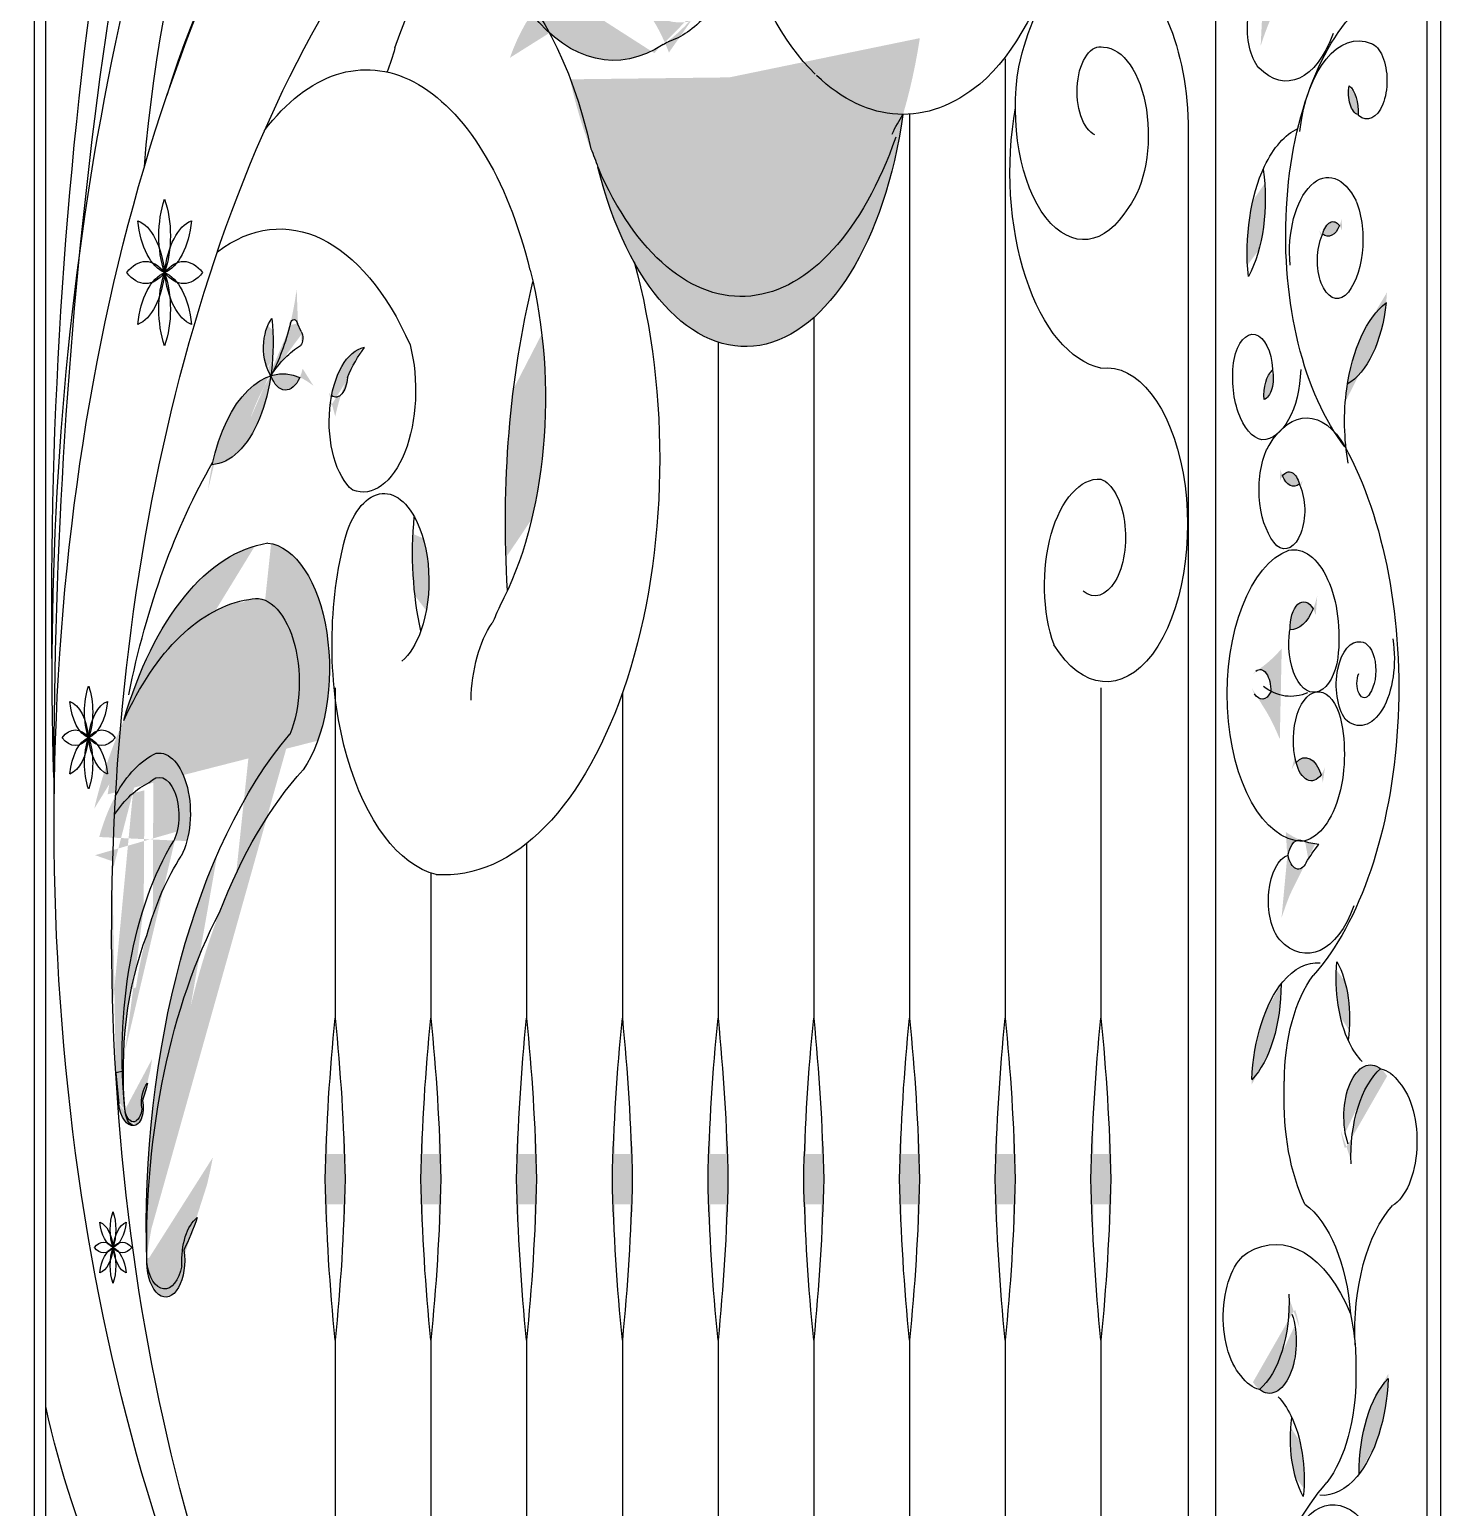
# Model space of a CAD drawing. Header units: millimetres. Extents: x 2621 to 26934, y 11979 to 27988.
# Drawn here: x 25695 to 26738, y 12951 to 14042 of the extents above; entities that cross this region are included whole.
import ezdxf

# ---------------------------------------------------------------- set-up
doc = ezdxf.new("R2010")
doc.units = ezdxf.units.MM

# ---------------------------------------------------------------- blocks, each defined once
blk = doc.blocks.new('A$C0F9C46A4')
h = blk.add_hatch(color=256)
edge = h.paths.add_edge_path()
edge.add_ellipse((1516.6, 2202.5), major_axis=(0, 133.6), ratio=0.517647, start_angle=158.6798, end_angle=195.7333)
edge.add_ellipse((1494.7, 2209.1), major_axis=(0, 156.4), ratio=0.517647, start_angle=189.1558, end_angle=210.161, ccw=False)
edge.add_ellipse((1513.2, 2002.3), major_axis=(0, 53.5), ratio=0.517647, start_angle=11.5925, end_angle=19.7677)
edge.add_ellipse((1467.3, 2257.7), major_axis=(0, 216.8), ratio=0.517647, start_angle=147.3237, end_angle=198.9672, ccw=False)
edge.add_ellipse((1450.1, 1963.6), major_axis=(0, 139.6), ratio=0.517647, start_angle=325.0767, end_angle=396.906, ccw=False)
h = blk.add_hatch(color=256)
edge = h.paths.add_edge_path()
edge.add_ellipse((1975.8, 2260.3), major_axis=(0, 154.4), ratio=0.517647, start_angle=169.3708, end_angle=177.9136, ccw=False)
edge.add_ellipse((1958.5, 2092.2), major_axis=(0, 17.2), ratio=0.517647, start_angle=-16.8101, end_angle=69.0602)
edge.add_ellipse((1957.7, 2103.2), major_axis=(0, 15.4), ratio=0.517647, start_angle=108.4999, end_angle=226.5347)
edge.add_ellipse((2020.4, 1963.3), major_axis=(0, 169.7), ratio=0.517647, start_angle=392.725, end_angle=400.3573, ccw=False)
h = blk.add_hatch(color=256)
edge = h.paths.add_edge_path()
edge.add_ellipse((1561.4, 2132.6), major_axis=(0, 266.1), ratio=0.517647, start_angle=129.8966, end_angle=240.3356, ccw=False)
edge.add_ellipse((1564.6, 2062.9), major_axis=(0, 233.4), ratio=0.517647, start_angle=115.6278, end_angle=254.6044)
h = blk.add_hatch(color=256)
edge = h.paths.add_edge_path()
edge.add_line((1673.1, 1986.5), (1678, 1982.2))
edge.add_ellipse((1564.6, 2062.9), major_axis=(0, 233.4), ratio=0.517647, start_angle=249.7839, end_angle=254.6044)
edge.add_ellipse((1729, 1887.1), major_axis=(0, 146.8), ratio=0.517647, start_angle=39.1249, end_angle=47.3373)
h = blk.add_hatch(color=256)
edge = h.paths.add_edge_path()
edge.add_ellipse((2018.7, 2016.8), major_axis=(0, 16.2), ratio=0.517647, start_angle=70.4989, end_angle=170.5462, ccw=False)
edge.add_ellipse((2006.6, 2002.9), major_axis=(0, 20.9), ratio=0.517647, start_angle=263.9997, end_angle=337.0454, ccw=False)
h = blk.add_hatch(color=256)
edge = h.paths.add_edge_path()
edge.add_ellipse((1984.1, 1899), major_axis=(0, 94.1), ratio=0.517647, start_angle=49.3627, end_angle=100.9099, ccw=False)
edge.add_ellipse((1907.7, 1938.2), major_axis=(0, 79.4), ratio=0.517647, start_angle=224.0885, end_angle=286.1841, ccw=False)
h = blk.add_hatch(color=256)
edge = h.paths.add_edge_path()
edge.add_ellipse((1998.8, 1905.6), major_axis=(0, 16.2), ratio=0.517647, start_angle=324.861, end_angle=424.9083, ccw=False)
edge.add_ellipse((1995.2, 1931.9), major_axis=(0, 20.9), ratio=0.517647, start_angle=158.3618, end_angle=231.4075, ccw=False)
h = blk.add_hatch(color=256)
edge = h.paths.add_edge_path()
edge.add_ellipse((1169, 1832.3), major_axis=(0, 90.1), ratio=0.517647, start_angle=181.902, end_angle=254.3382, ccw=False)
edge.add_ellipse((1223, 1699.6), major_axis=(0, 109.8), ratio=0.517647, start_angle=369.1072, end_angle=427.133, ccw=False)
edge = h.paths.add_edge_path()
edge.add_ellipse((1224.9, 1824), major_axis=(0, 26.6), ratio=0.517647, start_angle=127.2048, end_angle=229.3019, ccw=False)
edge.add_ellipse((1223, 1699.6), major_axis=(0, 109.8), ratio=0.517647, start_angle=347.3996, end_angle=369.1072, ccw=False)
edge = h.paths.add_edge_path()
edge.add_ellipse((1221.8, 1828.6), major_axis=(0, 25.5), ratio=0.517647, start_angle=31.9821, end_angle=143.8148, ccw=False)
edge.add_ellipse((1169, 1832.3), major_axis=(0, 90.1), ratio=0.517647, start_angle=254.3382, end_angle=281.4587, ccw=False)
edge = h.paths.add_edge_path()
edge.add_ellipse((1165.7, 1903.9), major_axis=(0, 133.9), ratio=0.517647, start_angle=224.1993, end_angle=244.7687)
edge.add_ellipse((1231, 1843.3), major_axis=(0, 6.21), ratio=0.517647, start_angle=300.8226, end_angle=414.6338, ccw=False)
edge.add_line((1233.7, 1846.5), (1236.4, 1840.6))
edge.add_ellipse((1234.4, 1835.8), major_axis=(0, 6.21), ratio=0.517647, start_angle=207.6351, end_angle=321.4464, ccw=False)
edge.add_ellipse((1256.7, 1702.6), major_axis=(0, 133.9), ratio=0.517647, start_angle=17.5002, end_angle=38.0697)
h = blk.add_hatch(color=256)
edge = h.paths.add_edge_path()
edge.add_ellipse((2056.1, 1774.4), major_axis=(0, 94.1), ratio=0.517647, start_angle=381.6702, end_angle=433.2173, ccw=False)
edge.add_ellipse((1997.8, 1877.8), major_axis=(0, 79.4), ratio=0.517647, start_angle=196.3959, end_angle=258.4915, ccw=False)
h = blk.add_hatch(color=256)
edge = h.paths.add_edge_path()
edge.add_ellipse((1306.3, 1791.6), major_axis=(0, 213.7), ratio=0.517647, start_angle=228.282, end_angle=293.6309)
edge.add_ellipse((1604.4, 1700), major_axis=(0, 419.4), ratio=0.517647, start_angle=64.9912, end_angle=96.9217)
h = blk.add_hatch(color=256)
edge = h.paths.add_edge_path()
edge.add_ellipse((1285.6, 1774.1), major_axis=(0, 55.1), ratio=0.517647, start_angle=364.9043, end_angle=429.5336, ccw=False)
edge.add_ellipse((1317.6, 1731.8), major_axis=(0, 117.7), ratio=0.517647, start_angle=34.4221, end_angle=50.563)
edge.add_ellipse((1262, 1808.9), major_axis=(0, 16.7), ratio=0.517647, start_angle=159.0084, end_angle=262.0709, ccw=False)
h = blk.add_hatch(color=256)
edge = h.paths.add_edge_path()
edge.add_ellipse((1946.3, 1806.2), major_axis=(0, 16.2), ratio=0.517647, start_angle=191.1573, end_angle=291.2045, ccw=False)
edge.add_ellipse((1958.6, 1793.1), major_axis=(0, 20.9), ratio=0.517647, start_angle=24.658, end_angle=97.7038, ccw=False)
h = blk.add_hatch(color=256)
edge = h.paths.add_edge_path()
edge.add_ellipse((1966.4, 1720.8), major_axis=(0, 16.2), ratio=0.517647, start_angle=295.3388, end_angle=395.386, ccw=False)
edge.add_ellipse((1969.9, 1747.2), major_axis=(0, 20.9), ratio=0.517647, start_angle=128.8395, end_angle=201.8853, ccw=False)
h = blk.add_hatch(color=256)
edge = h.paths.add_edge_path()
edge.add_ellipse((1209.2, 1591.6), major_axis=(0, 92.9), ratio=0.517647, start_angle=216.5381, end_angle=356.922, ccw=False)
edge.add_ellipse((1337.8, 1178.1), major_axis=(0, 390), ratio=0.517647, start_angle=389.6799, end_angle=413.263)
edge.add_ellipse((1302.1, 1163.6), major_axis=(0, 347.5), ratio=0.517647, start_angle=44.517, end_angle=91.7747)
edge.add_ellipse((1343.8, 1177.6), major_axis=(0, 428.6), ratio=0.517647, start_angle=31.4614, end_angle=93.312, ccw=False)
edge.add_ellipse((1202.9, 1581.6), major_axis=(0, 61.9), ratio=0.517647, start_angle=231.5254, end_angle=369.4163)
edge.add_ellipse((1208.5, 1378), major_axis=(0, 265.5), ratio=0.517647, start_angle=364.5355, end_angle=408.6751)
edge.add_ellipse((1222.1, 1426.2), major_axis=(0, 259), ratio=0.517647, start_angle=364.4229, end_angle=420.5893, ccw=False)
h = blk.add_hatch(color=256)
edge = h.paths.add_edge_path()
edge.add_ellipse((1297.4, 1656.3), major_axis=(0, 64.5), ratio=0.517647, start_angle=235.2546, end_angle=317.3566)
edge.add_ellipse((1394.6, 1677.1), major_axis=(0, 146.6), ratio=0.517647, start_angle=79.5081, end_angle=113.1031)
h = blk.add_hatch(color=256)
edge = h.paths.add_edge_path()
edge.add_ellipse((1967.5, 1661.5), major_axis=(0, 41.2), ratio=0.517647, start_angle=178.8435, end_angle=231.3592, ccw=False)
edge.add_ellipse((1977.2, 1621.4), major_axis=(0, 19.6), ratio=0.517647, start_angle=-42.9019, end_angle=93.1046, ccw=False)
h = blk.add_hatch(color=256)
edge = h.paths.add_edge_path()
edge.add_ellipse((1896.5, 1444.5), major_axis=(0, 154.4), ratio=0.517647, start_angle=326.4313, end_angle=334.9741, ccw=False)
edge.add_ellipse((1946.4, 1586.3), major_axis=(0, 17.2), ratio=0.517647, start_angle=140.2504, end_angle=226.1207)
edge.add_ellipse((1944.9, 1575.6), major_axis=(0, 15.4), ratio=0.517647, start_angle=265.5604, end_angle=383.5952)
edge.add_ellipse((1915.4, 1751.6), major_axis=(0, 169.7), ratio=0.517647, start_angle=189.7855, end_angle=197.4178, ccw=False)
h = blk.add_hatch(color=256)
edge = h.paths.add_edge_path()
edge.add_line((1104.3, 1294.2), (1099.4, 1293.1))
edge.add_ellipse((1569.1, 1396.6), major_axis=(0, 913.3), ratio=0.517647, start_angle=84.5205, end_angle=96.5084, ccw=False)
edge.add_ellipse((1139, 1383.3), major_axis=(0, 127.4), ratio=0.517647, start_angle=373.0588, end_angle=397.9053, ccw=False)
edge.add_ellipse((1131.5, 1483.3), major_axis=(0, 28), ratio=0.517647, start_angle=227.4332, end_angle=390.5551, ccw=False)
edge.add_ellipse((1210.6, 1306.7), major_axis=(0, 205.7), ratio=0.517647, start_angle=39.9847, end_angle=93.4892)
edge = h.paths.add_edge_path()
edge.add_ellipse((1131.5, 1483.3), major_axis=(0, 28), ratio=0.517647, start_angle=227.4332, end_angle=390.5551)
edge.add_ellipse((1139, 1383.3), major_axis=(0, 127.4), ratio=0.517647, start_angle=13.0588, end_angle=37.9053)
edge.add_ellipse((1569.1, 1396.6), major_axis=(0, 913.3), ratio=0.517647, start_angle=443.6335, end_angle=444.5205, ccw=False)
edge.add_ellipse((1143.7, 1408), major_axis=(0, 124.3), ratio=0.517647, start_angle=372.9462, end_angle=403.6801, ccw=False)
edge.add_ellipse((1131.4, 1484.7), major_axis=(0, 44.6), ratio=0.517647, start_angle=225.0614, end_angle=365.4453, ccw=False)
edge.add_ellipse((1207.7, 1306.1), major_axis=(0, 187.2), ratio=0.517647, start_angle=38.2033, end_angle=61.7863)
edge.add_ellipse((1191.3, 1294.3), major_axis=(0, 166.8), ratio=0.517647, start_angle=53.0403, end_angle=90)
edge.add_line((1105, 1294.3), (1104.3, 1294.2))
edge.add_ellipse((1210.6, 1306.7), major_axis=(0, 205.7), ratio=0.517647, start_angle=39.9847, end_angle=93.4892, ccw=False)
h = blk.add_hatch(color=256)
edge = h.paths.add_edge_path()
edge.add_ellipse((1982.8, 1533), major_axis=(0, 24.2), ratio=0.517647, start_angle=116.3729, end_angle=214.9626, ccw=False)
edge.add_ellipse((1978.4, 1499.7), major_axis=(0, 26.2), ratio=0.517647, start_angle=301.1867, end_angle=390.1488, ccw=False)
h = blk.add_hatch(color=256)
edge = h.paths.add_edge_path()
edge.add_ellipse((1973.2, 1458.9), major_axis=(0, 15.4), ratio=0.517647, start_angle=108.4999, end_angle=226.5347, ccw=False)
edge.add_ellipse((1973.9, 1447.9), major_axis=(0, 17.2), ratio=0.517647, start_angle=343.1899, end_angle=429.0602, ccw=False)
edge.add_ellipse((1991.2, 1616.1), major_axis=(0, 154.4), ratio=0.517647, start_angle=169.3708, end_angle=177.9136)
edge.add_ellipse((2035.8, 1319), major_axis=(0, 169.7), ratio=0.517647, start_angle=32.725, end_angle=40.3573)
h = blk.add_hatch(color=256)
edge = h.paths.add_edge_path()
edge.add_ellipse((2037, 1362.8), major_axis=(0, 69.3), ratio=0.517647, start_angle=79.7501, end_angle=131.2973, ccw=False)
edge.add_ellipse((1980.9, 1332.8), major_axis=(0, 58.4), ratio=0.517647, start_angle=254.4759, end_angle=316.5715, ccw=False)
h = blk.add_hatch(color=256)
edge = h.paths.add_edge_path()
edge.add_ellipse((1987.4, 1280.3), major_axis=(0, 94.1), ratio=0.517647, start_angle=393.7219, end_angle=445.2691, ccw=False)
edge.add_ellipse((1919.3, 1357.8), major_axis=(0, 79.4), ratio=0.517647, start_angle=208.4477, end_angle=270.5433, ccw=False)
h = blk.add_hatch(color=256)
edge = h.paths.add_edge_path()
edge.add_ellipse((1112.9, 1267.2), major_axis=(0, 13), ratio=0.517647, start_angle=102.2076, end_angle=180)
edge.add_ellipse((1111.9, 1274.4), major_axis=(0, 20.3), ratio=0.517647, start_angle=101.9466, end_angle=185.89, ccw=False)
edge.add_line((1101.6, 1270.2), (1099.4, 1293.1))
edge.add_line((1099.4, 1293.1), (1104.3, 1294.2))
edge.add_ellipse((1210.6, 1306.7), major_axis=(0, 205.7), ratio=0.517647, start_angle=93.4892, end_angle=101.8354)
h = blk.add_hatch(color=256)
edge = h.paths.add_edge_path()
edge.add_ellipse((1112.9, 1267.2), major_axis=(0, 13), ratio=0.517647, start_angle=102.2076, end_angle=294.7704, ccw=False)
edge.add_ellipse((1112.4, 1269.6), major_axis=(0, 12.7), ratio=0.517647, start_angle=113.8067, end_angle=257.67)
edge.add_ellipse((1127, 1271.1), major_axis=(0, 16.5), ratio=0.517647, start_angle=29.2188, end_angle=104.6225, ccw=False)
edge.add_ellipse((1079.4, 1325.4), major_axis=(0, 93), ratio=0.517647, start_angle=235.4871, end_angle=244.5581, ccw=False)
h = blk.add_hatch(color=256)
edge = h.paths.add_edge_path()
edge.add_ellipse((2035.3, 1269.3), major_axis=(0, 62.3), ratio=0.517647, start_angle=120.9201, end_angle=134.3842, ccw=False)
edge.add_line((2007.6, 1237.3), (2012.7, 1243.7))
edge.add_ellipse((2048.7, 1231.3), major_axis=(0, 70.7), ratio=0.517647, start_angle=79.8895, end_angle=94.5107)
edge = h.paths.add_edge_path()
edge.add_line((2012.7, 1243.7), (2010, 1240.3))
edge.add_ellipse((2026.6, 1260.8), major_axis=(0, 38.1), ratio=0.517647, start_angle=-22.2713, end_angle=122.5633, ccw=False)
edge.add_ellipse((2048.7, 1231.3), major_axis=(0, 70.7), ratio=0.517647, start_angle=23.5069, end_angle=79.8895)
h = blk.add_hatch(color=256)
edge = h.paths.add_edge_path()
edge.add_ellipse((841.5, 1253), major_axis=(0, 826.5), ratio=0.517647, start_angle=259.0206, end_angle=267.3324, ccw=False)
edge.add_ellipse((1681.5, 1253), major_axis=(0, 826.5), ratio=0.517647, start_angle=92.6676, end_angle=100.9794, ccw=False)
edge.add_ellipse((1681.5, 1176.1), major_axis=(0, 826.5), ratio=0.517647, start_angle=439.0206, end_angle=447.3324, ccw=False)
edge.add_ellipse((841.5, 1176.1), major_axis=(0, 826.5), ratio=0.517647, start_angle=272.6676, end_angle=280.9794, ccw=False)
h = blk.add_hatch(color=256)
edge = h.paths.add_edge_path()
edge.add_ellipse((912.2, 1253), major_axis=(0, 826.5), ratio=0.517647, start_angle=259.0206, end_angle=267.3324, ccw=False)
edge.add_ellipse((1752.2, 1253), major_axis=(0, 826.5), ratio=0.517647, start_angle=92.6676, end_angle=100.9794, ccw=False)
edge.add_ellipse((1752.2, 1176.1), major_axis=(0, 826.5), ratio=0.517647, start_angle=439.0206, end_angle=447.3324, ccw=False)
edge.add_ellipse((912.2, 1176.1), major_axis=(0, 826.5), ratio=0.517647, start_angle=272.6676, end_angle=280.9794, ccw=False)
h = blk.add_hatch(color=256)
edge = h.paths.add_edge_path()
edge.add_ellipse((982.9, 1253), major_axis=(0, 826.5), ratio=0.517647, start_angle=259.0206, end_angle=267.3324, ccw=False)
edge.add_ellipse((1822.9, 1253), major_axis=(0, 826.5), ratio=0.517647, start_angle=92.6676, end_angle=100.9794, ccw=False)
edge.add_ellipse((1822.9, 1176.1), major_axis=(0, 826.5), ratio=0.517647, start_angle=439.0206, end_angle=447.3324, ccw=False)
edge.add_ellipse((982.9, 1176.1), major_axis=(0, 826.5), ratio=0.517647, start_angle=272.6676, end_angle=280.9794, ccw=False)
h = blk.add_hatch(color=256)
edge = h.paths.add_edge_path()
edge.add_ellipse((1053.7, 1253), major_axis=(0, 826.5), ratio=0.517647, start_angle=259.0206, end_angle=267.3324, ccw=False)
edge.add_ellipse((1893.7, 1253), major_axis=(0, 826.5), ratio=0.517647, start_angle=92.6676, end_angle=100.9794, ccw=False)
edge.add_ellipse((1893.7, 1176.1), major_axis=(0, 826.5), ratio=0.517647, start_angle=439.0206, end_angle=447.3324, ccw=False)
edge.add_ellipse((1053.7, 1176.1), major_axis=(0, 826.5), ratio=0.517647, start_angle=272.6676, end_angle=280.9794, ccw=False)
h = blk.add_hatch(color=256)
edge = h.paths.add_edge_path()
edge.add_ellipse((1124.4, 1253), major_axis=(0, 826.5), ratio=0.517647, start_angle=259.0206, end_angle=267.3324, ccw=False)
edge.add_ellipse((1964.4, 1253), major_axis=(0, 826.5), ratio=0.517647, start_angle=92.6676, end_angle=100.9794, ccw=False)
edge.add_ellipse((1964.4, 1176.1), major_axis=(0, 826.5), ratio=0.517647, start_angle=439.0206, end_angle=447.3324, ccw=False)
edge.add_ellipse((1124.4, 1176.1), major_axis=(0, 826.5), ratio=0.517647, start_angle=272.6676, end_angle=280.9794, ccw=False)
h = blk.add_hatch(color=256)
edge = h.paths.add_edge_path()
edge.add_ellipse((1195.1, 1253), major_axis=(0, 826.5), ratio=0.517647, start_angle=259.0206, end_angle=267.3324, ccw=False)
edge.add_ellipse((2035.1, 1253), major_axis=(0, 826.5), ratio=0.517647, start_angle=92.6676, end_angle=100.9794, ccw=False)
edge.add_ellipse((2035.1, 1176.1), major_axis=(0, 826.5), ratio=0.517647, start_angle=439.0206, end_angle=447.3324, ccw=False)
edge.add_ellipse((1195.1, 1176.1), major_axis=(0, 826.5), ratio=0.517647, start_angle=272.6676, end_angle=280.9794, ccw=False)
h = blk.add_hatch(color=256)
edge = h.paths.add_edge_path()
edge.add_ellipse((1265.9, 1253), major_axis=(0, 826.5), ratio=0.517647, start_angle=259.0206, end_angle=267.3324, ccw=False)
edge.add_ellipse((2105.9, 1253), major_axis=(0, 826.5), ratio=0.517647, start_angle=92.6676, end_angle=100.9794, ccw=False)
edge.add_ellipse((2105.9, 1176.1), major_axis=(0, 826.5), ratio=0.517647, start_angle=439.0206, end_angle=447.3324, ccw=False)
edge.add_ellipse((1265.9, 1176.1), major_axis=(0, 826.5), ratio=0.517647, start_angle=272.6676, end_angle=280.9794, ccw=False)
h = blk.add_hatch(color=256)
edge = h.paths.add_edge_path()
edge.add_ellipse((1336.6, 1253), major_axis=(0, 826.5), ratio=0.517647, start_angle=259.0206, end_angle=267.3324, ccw=False)
edge.add_ellipse((2176.6, 1253), major_axis=(0, 826.5), ratio=0.517647, start_angle=92.6676, end_angle=100.9794, ccw=False)
edge.add_ellipse((2176.6, 1176.1), major_axis=(0, 826.5), ratio=0.517647, start_angle=439.0206, end_angle=447.3324, ccw=False)
edge.add_ellipse((1336.6, 1176.1), major_axis=(0, 826.5), ratio=0.517647, start_angle=272.6676, end_angle=280.9794, ccw=False)
h = blk.add_hatch(color=256)
edge = h.paths.add_edge_path()
edge.add_ellipse((1407.3, 1253), major_axis=(0, 826.5), ratio=0.517647, start_angle=259.0206, end_angle=267.3324, ccw=False)
edge.add_ellipse((2247.3, 1253), major_axis=(0, 826.5), ratio=0.517647, start_angle=92.6676, end_angle=100.9794, ccw=False)
edge.add_ellipse((2247.3, 1176.1), major_axis=(0, 826.5), ratio=0.517647, start_angle=439.0206, end_angle=447.3324, ccw=False)
edge.add_ellipse((1407.3, 1176.1), major_axis=(0, 826.5), ratio=0.517647, start_angle=272.6676, end_angle=280.9794, ccw=False)
h = blk.add_hatch(color=256)
edge = h.paths.add_edge_path()
edge.add_ellipse((1136.3, 1154.5), major_axis=(0, 27.1), ratio=0.517647, start_angle=93.6842, end_angle=286.2471, ccw=False)
edge.add_ellipse((1135.4, 1159.8), major_axis=(0, 26.4), ratio=0.517647, start_angle=105.2834, end_angle=249.1467)
edge.add_ellipse((1165.9, 1154), major_axis=(0, 34.3), ratio=0.517647, start_angle=20.6955, end_angle=96.0992, ccw=False)
edge.add_ellipse((1076.4, 1294.3), major_axis=(0, 193.7), ratio=0.517647, start_angle=226.9638, end_angle=236.0348, ccw=False)
h = blk.add_hatch(color=256)
edge = h.paths.add_edge_path()
edge.add_ellipse((1943.3, 1086), major_axis=(0, 62.3), ratio=0.517647, start_angle=300.9201, end_angle=314.3842, ccw=False)
edge.add_line((1970.9, 1118), (1965.8, 1111.6))
edge.add_ellipse((1929.8, 1124), major_axis=(0, 70.7), ratio=0.517647, start_angle=259.8895, end_angle=274.5107)
edge = h.paths.add_edge_path()
edge.add_line((1965.8, 1111.6), (1968.5, 1115))
edge.add_ellipse((1951.9, 1094.4), major_axis=(0, 38.1), ratio=0.517647, start_angle=157.7287, end_angle=302.5633, ccw=False)
edge.add_ellipse((1929.8, 1124), major_axis=(0, 70.7), ratio=0.517647, start_angle=203.5069, end_angle=259.8895)
h = blk.add_hatch(color=256)
edge = h.paths.add_edge_path()
edge.add_ellipse((1991.1, 1075), major_axis=(0, 94.1), ratio=0.517647, start_angle=213.7219, end_angle=265.2691, ccw=False)
edge.add_ellipse((2059.2, 997.5), major_axis=(0, 79.4), ratio=0.517647, start_angle=28.4477, end_angle=90.5433, ccw=False)
h = blk.add_hatch(color=256)
edge = h.paths.add_edge_path()
edge.add_ellipse((1941.6, 992.4), major_axis=(0, 69.3), ratio=0.517647, start_angle=259.7501, end_angle=311.2973, ccw=False)
edge.add_ellipse((1997.6, 1022.5), major_axis=(0, 58.4), ratio=0.517647, start_angle=74.4759, end_angle=136.5715, ccw=False)
at = {"linetype": 'Continuous', "ltscale": 1.5}
for p, q in [((1039.1, 2743.1), (1039.1, 0)), ((1911.9, 2355.3), (1911.9, 0)), ((2078.2, 2355.3), (2078.2, 0))]:
    blk.add_line(p, q, dxfattribs=at)
for p, q in [((1047.5, 2743.1), (1047.5, 0)), ((2068.3, 19.1), (2068.3, 2336.1)), ((2068.3, 19.1), (2068.3, 2336.1)), ((1756.6, 2042.1), (1756.6, 1333.5)), ((1685.9, 2001.1), (1685.9, 1333.5)), ((1891.8, 1983.1), (1891.8, 0)), ((1236.4, 1840.6), (1233.7, 1846.5)), ((1615.1, 1850.9), (1615.1, 1333.5)), ((1544.4, 1832.8), (1544.4, 1333.5)), ((1261.5, 1577.5), (1261.5, 1333.5)), ((1473.7, 1573.5), (1473.7, 1333.5)), ((1827.3, 1577.5), (1827.3, 1333.5)), ((1402.9, 1462.5), (1402.9, 1333.5)), ((1332.2, 1440.6), (1332.2, 1333.5)), ((1105, 1294.3), (1099.4, 1293.1)), ((1099.4, 1293.1), (1101.6, 1270.2)), ((1261.5, 1095.6), (1261.5, 860.6)), ((1332.2, 1095.6), (1332.2, 920.7)), ((1402.9, 1095.6), (1402.9, 878.9)), ((1473.7, 1095.6), (1473.7, 849.8)), ((1544.4, 1095.6), (1544.4, 535.3)), ((1615.1, 1095.6), (1615.1, 534.8)), ((1685.9, 1095.6), (1685.9, 535.3)), ((1756.6, 1095.6), (1756.6, 535.3)), ((1827.3, 1095.6), (1827.3, 860.6))]:
    blk.add_line(p, q)
at = {"extrusion": (0, 0, -1)}
for centre, major_axis, start_param, end_param in [((1427.1, 1870), (0, 599.4), -1.416112, 0.30036), ((1688.9, 2237.1), (0, 233.7), -0.036236, 2.725103), ((2120.4, 1511.2), (0, 2060.5), 4.695745, 5.19047), ((1690.5, 1589.9), (0, 1232.7), 4.648528, 5.427782), ((1374.2, 1743.5), (0, 532.2), -1.035172, 0.738696), ((517.2, 1476.9), (0, 979.7), 0.643948, 2.734002), ((1561, 1476.9), (0, 979.7), 3.549183, 5.639238), ((1326.3, 1873), (0, 260.9), -0.361305, 1.166332), ((1994.4, 1637.6), (0, 1820.4), 4.686178, 4.998236), ((1387.2, 1949.8), (0, 186.9), -1.003931, 0.029744), ((1676.4, 2259.3), (0, 256.5), 3.612719, 4.215477), ((1826.9, 1989.1), (0, 125.4), -1.186113, 1.619147), ((1569.1, 1396.6), (0, 913.3), 3.599753, 5.621411), ((1953.3, 2064.6), (0, 34.2), 3.693651, 6.103392), ((2060.5, 1911.9), (0, 186.7), 3.719764, 5.9193), ((1467.3, 2257.7), (0, 216.8), 2.810553, 3.711902), ((1494.7, 2209.1), (0, 156.4), 2.615183, 2.981793), ((2017.6, 1969.3), (0, 86), -1.346436, 0.216088), ((1513.2, 2002.3), (0, 53.5), -0.345011, -0.202327), ((1826.8, 2018), (0, 33), 3.368808, 6.424564), ((1964.2, 2107), (0, 81.4), 2.174719, 3.639539), ((2025.1, 2028.5), (0, 25.1), 0.16015, 0.910631), ((1284.6, 1775.8), (0, 258.2), -0.599012, 1.129684), ((1264.1, 2087.7), (0, 88.5), 2.00912, 2.246353), ((1828.8, 1985.8), (0, 64.8), 0.013339, 2.541846), ((2024, 2026), (0, 28.4), 0.889366, 3.578287), ((1814.6, 2005.9), (0, 97.4), 2.426471, 5.029277), ((1681.1, 2279.9), (0, 278.9), 2.737691, 3.599579), ((2018.7, 2016.8), (0, 16.2), 3.306593, 5.052747), ((2006.6, 2002.9), (0, 20.9), 0.400633, 1.675522), ((1564.6, 2062.9), (0, 233.4), 1.839499, 4.2651), ((1729, 1887.1), (0, 146.8), -0.828112, -0.682859), ((1835.5, 1958.4), (0, 145.6), 3.249943, 5.044585), ((2024, 2026), (0, 28.4), 3.578287, 3.61135), ((1984.1, 1899), (0, 94.1), -0.826535, -0.233475), ((1561.4, 2132.6), (0, 266.1), 2.162325, 4.016062), ((1352.3, 1826.1), (0, 241.5), 0.902788, 0.973582), ((1984.1, 1899), (0, 94.1), 4.521975, 5.45665), ((1907.7, 1938.2), (0, 79.4), 1.28833, 2.372103), ((1995.2, 1899.4), (0, 55), 4.536332, 7.099339), ((1156.4, 1911.3), (0, 48.6), 4.121913, 5.302865), ((1114.6, 1911.3), (0, 48.6), 0.98032, 2.161272), ((1220.7, 1672.2), (0, 244.2), -0.374678, 0.864553), ((1997, 1908.5), (0, 46.3), 0.909039, 2.671003), ((1110.8, 1874.8), (0, 48.6), 0.194922, 1.375874), ((1140.4, 1931.9), (0, 48.6), 3.336515, 4.517467), ((1160.2, 1874.8), (0, 48.6), -1.375874, -0.194922), ((1130.6, 1931.9), (0, 48.6), 1.765718, 2.946671), ((1998.8, 1905.6), (0, 16.2), -1.132863, 0.61329), ((2002, 1893.3), (0, 28.4), 2.733095, 5.422016), ((2002, 1893.3), (0, 28.4), -0.861169, -0.828106), ((1995.2, 1931.9), (0, 20.9), 2.244362, 3.519251), ((1121.5, 1843.8), (0, 48.6), -0.590476, 0.590476), ((1149.5, 1843.8), (0, 48.6), -0.590476, 0.590476), ((1342.2, 1746.6), (0, 307.4), 1.078079, 3.179714), ((1121.5, 1924.6), (0, 48.6), 2.551117, 3.732069), ((1140.4, 1836.5), (0, 48.6), -1.375874, -0.194922), ((1110.8, 1893.6), (0, 48.6), 1.765718, 2.946671), ((1156.4, 1857.1), (0, 48.6), 4.121913, 5.302865), ((1149.5, 1924.6), (0, 48.6), 2.551117, 3.732069), ((1114.6, 1857.1), (0, 48.6), 0.98032, 2.161272), ((1130.6, 1836.5), (0, 48.6), 0.194922, 1.375874), ((1160.2, 1893.6), (0, 48.6), 3.336515, 4.517467), ((1306.3, 1791.6), (0, 213.7), 1.113042, 2.374437), ((1604.4, 1700), (0, 419.4), 4.591583, 5.148875), ((2056.1, 1774.4), (0, 94.1), -1.312891, -0.378216), ((1997.8, 1877.8), (0, 79.4), 1.771657, 2.855429), ((1169, 1832.3), (0, 90.1), 1.370804, 3.110929), ((1221.8, 1828.6), (0, 25.5), 3.773143, 5.724993), ((1165.7, 1903.9), (0, 133.9), 2.011165, 2.370169), ((1231, 1843.3), (0, 6.21), -0.95354, 1.03284), ((1234.4, 1835.8), (0, 6.21), 0.672887, 2.659268), ((1939.5, 1810.2), (0, 28.4), -1.21652, 1.472401), ((1256.7, 1702.6), (0, 133.9), -0.664441, -0.305437), ((1285.6, 1774.1), (0, 55.1), -1.394514, -0.085596), ((1317.6, 1731.8), (0, 117.7), -0.882491, -0.60078), ((1282.1, 1797.1), (0, 75.1), 1.107209, 3.339342), ((1223, 1699.6), (0, 109.8), -1.173693, 0.219919), ((1831.3, 1697.9), (0, 116), -0.06635, 3.840901), ((1948.7, 1806.7), (0, 46.3), 3.24261, 5.004574), ((1946.5, 1815.6), (0, 55), 1.623612, 3.149724), ((1939.5, 1810.2), (0, 28.4), 1.472401, 1.505464), ((1224.9, 1824), (0, 26.6), 2.281112, 4.063042), ((1262, 1808.9), (0, 16.7), 1.709185, 3.507965), ((1958.6, 1793.1), (0, 20.9), 4.577932, 5.852821), ((1946.3, 1806.2), (0, 16.2), 1.200707, 2.946861), ((2056.1, 1774.4), (0, 94.1), 4.377235, 4.970295), ((1285.6, 1774.1), (0, 55.1), 3.543645, 4.888671), ((1979.4, 1695.8), (0, 81), -0.724251, 0.741677), ((1968.2, 1723.8), (0, 46.3), 3.60787, 5.369834), ((1970, 1714.6), (0, 55), -0.820466, -0.70585), ((1920.3, 1577.2), (0, 245.6), 0.758094, 2.614335), ((1325.2, 1408.1), (0, 448.9), -1.196483, -0.725878), ((1966.4, 1720.8), (0, 16.2), -0.617602, 1.128551), ((1826.2, 1653.3), (0, 78.4), 4.114112, 6.311468), ((1823, 1688.9), (0, 43.5), 0.192189, 3.54055), ((1963.2, 1708.5), (0, 28.4), 0.856857, 3.545779), ((1969.9, 1747.2), (0, 20.9), 2.759623, 4.034511), ((1963.2, 1708.5), (0, 28.4), 0.823794, 0.856857), ((1297.6, 1658), (0, 63), -1.218818, 0.758164), ((1394.6, 1677.1), (0, 146.6), 4.309163, 4.895506), ((1297.4, 1656.3), (0, 64.5), 0.744267, 2.177218), ((1222.1, 1426.2), (0, 259), -1.057483, -0.077194), ((1209.2, 1591.6), (0, 92.9), 0.053721, 2.503882), ((1969.7, 1614.7), (0, 64.8), -0.109063, 1.805692), ((1348, 1609.5), (0, 171.6), 3.2765, 5.134438), ((1976.9, 1572.6), (0, 108.6), 3.154979, 6.089727), ((1208.5, 1378), (0, 265.5), -0.849541, -0.079159), ((1202.9, 1581.6), (0, 61.9), -0.164346, 2.242305), ((277.1, 3433.2), (0, 2790.8), 2.269673, 2.275576), ((1977.2, 1621.4), (0, 19.6), 4.658204, 7.031964), ((1967.5, 1661.5), (0, 41.2), 2.245206, 3.161777), ((1297.4, 1656.3), (0, 64.5), 2.177218, 2.728677), ((1400.7, 1565.1), (0, 75), -1.526088, -0.640391), ((1984.7, 1609.8), (0, 35.7), 1.86007, 5.012341), ((2017.7, 1579.7), (0, 31.8), 3.783703, 6.386509), ((2018.6, 1599), (0, 49.4), 1.272356, 3.57815), ((2019.5, 1590.2), (0, 21.1), -0.012051, 2.516456), ((1944.9, 1575.6), (0, 15.4), -0.411813, 1.648282), ((2022.1, 1580.9), (0, 10.8), 2.388417, 5.444172), ((1093.9, 1559.6), (0, 34.1), 4.121913, 5.302865), ((1064.7, 1559.6), (0, 34.1), 0.98032, 2.161272), ((1946.4, 1586.3), (0, 17.2), 2.336635, 3.835354), ((1967.6, 1679.5), (0, 108.4), 2.916921, 3.510485), ((1988, 1538.8), (0, 35.7), 4.232365, 7.384637), ((1062, 1534), (0, 34.1), 0.194922, 1.375874), ((1082.7, 1574), (0, 34.1), 3.336515, 4.517467), ((1096.6, 1534), (0, 34.1), -1.375874, -0.194922), ((1075.9, 1574), (0, 34.1), 1.765718, 2.946671), ((1973.7, 1528.7), (0, 64.8), 1.155829, 3.070584), ((1069.5, 1512.3), (0, 34.1), -0.590476, 0.590476), ((1069.5, 1568.9), (0, 34.1), 2.551117, 3.732069), ((1082.7, 1507.2), (0, 34.1), -1.375874, -0.194922), ((1062, 1547.2), (0, 34.1), 1.765718, 2.946671), ((1093.9, 1521.7), (0, 34.1), 4.121913, 5.302865), ((1089.1, 1512.3), (0, 34.1), -0.590476, 0.590476), ((1089.1, 1568.9), (0, 34.1), 2.551117, 3.732069), ((1064.7, 1521.7), (0, 34.1), 0.98032, 2.161272), ((1075.9, 1507.2), (0, 34.1), 0.194922, 1.375874), ((1096.6, 1547.2), (0, 34.1), 3.336515, 4.517467), ((1343.8, 1177.6), (0, 428.6), 4.654583, 5.734081), ((1143.7, 1408), (0, 124.3), -0.762362, -0.225954), ((1131.4, 1484.7), (0, 44.6), -0.095039, 2.355122), ((1978.4, 1499.7), (0, 26.2), -0.526196, 1.026486), ((1982.8, 1533), (0, 24.2), 2.531381, 4.252095), ((1139, 1383.3), (0, 127.4), -0.661571, -0.227919), ((1131.5, 1483.3), (0, 28), -0.533288, 2.313727), ((1337.8, 1178.1), (0, 390), -0.929615, -0.518013), ((1210.6, 1306.7), (0, 205.7), 4.505823, 5.585321), ((1973.9, 1447.9), (0, 17.2), -1.205328, 0.293392), ((1991.2, 1616.1), (0, 154.4), 3.178006, 3.327107), ((1207.7, 1306.1), (0, 187.2), -1.078375, -0.666773), ((1968.8, 1420.3), (0, 34.2), 3.693651, 6.103392), ((1973.2, 1458.9), (0, 15.4), 2.32941, 4.389505), ((2035.8, 1319), (0, 169.7), -0.704368, -0.571159), ((1302.1, 1163.6), (0, 347.5), 4.681414, 5.506217), ((1979.6, 1462.7), (0, 81.4), 2.174719, 3.639539), ((1191.3, 1294.3), (0, 166.8), 4.532654, 5.357457), ((1987.4, 1280.3), (0, 94.1), -0.553551, 0.039509), ((2011.9, 1286.7), (0, 94.7), -1.56953, -0.598987), ((2037, 1362.8), (0, 69.3), 3.956608, 4.891283), ((1980.9, 1332.8), (0, 58.4), 0.757971, 1.841743), ((1987.4, 1280.3), (0, 94.1), -1.488226, -0.553551), ((1919.3, 1357.8), (0, 79.4), 1.561314, 2.645086), ((1681.5, 1176.1), (0, 826.5), -1.524238, -1.37917), ((841.5, 1176.1), (0, 826.5), 1.37917, 1.524238), ((1752.2, 1176.1), (0, 826.5), -1.524238, -1.37917), ((912.2, 1176.1), (0, 826.5), 1.37917, 1.524238), ((1822.9, 1176.1), (0, 826.5), -1.524238, -1.37917), ((982.9, 1176.1), (0, 826.5), 1.37917, 1.524238), ((1893.7, 1176.1), (0, 826.5), -1.524238, -1.37917), ((1053.7, 1176.1), (0, 826.5), 1.37917, 1.524238), ((1964.4, 1176.1), (0, 826.5), -1.524238, -1.37917), ((1124.4, 1176.1), (0, 826.5), 1.37917, 1.524238), ((2035.1, 1176.1), (0, 826.5), -1.524238, -1.37917), ((1195.1, 1176.1), (0, 826.5), 1.37917, 1.524238), ((2105.9, 1176.1), (0, 826.5), -1.524238, -1.37917), ((1265.9, 1176.1), (0, 826.5), 1.37917, 1.524238), ((2176.6, 1176.1), (0, 826.5), -1.524238, -1.37917), ((1336.6, 1176.1), (0, 826.5), 1.37917, 1.524238), ((2247.3, 1176.1), (0, 826.5), -1.524238, -1.37917), ((1407.3, 1176.1), (0, 826.5), 1.37917, 1.524238), ((2037, 1362.8), (0, 69.3), 3.622696, 3.956608), ((2026.6, 1260.8), (0, 38.1), 4.144053, 6.671892), ((2048.7, 1231.3), (0, 70.7), 4.633663, 5.872912), ((2031.2, 1242.4), (0, 54), 0.105677, 0.636238), ((1127, 1271.1), (0, 16.5), 4.457178, 5.773221), ((1079.4, 1325.4), (0, 93), 2.014841, 2.173159), ((2022, 1273.2), (0, 114.7), 3.974368, 4.770495), ((2014.6, 1279.3), (0, 100.3), -1.565343, -1.495905), ((2035.1, 1242.5), (0, 49.8), 0.515957, 2.840925), ((1111.9, 1274.4), (0, 20.3), 3.038793, 4.503881), ((1112.9, 1267.2), (0, 13), 1.138471, 4.499327), ((1112.4, 1269.6), (0, 12.7), 1.785995, 4.296884), ((1681.5, 1253), (0, 826.5), 4.520762, 4.665831), ((841.5, 1253), (0, 826.5), 1.617355, 1.762423), ((1752.2, 1253), (0, 826.5), 4.520762, 4.665831), ((912.2, 1253), (0, 826.5), 1.617355, 1.762423), ((1822.9, 1253), (0, 826.5), 4.520762, 4.665831), ((982.9, 1253), (0, 826.5), 1.617355, 1.762423), ((1893.7, 1253), (0, 826.5), 4.520762, 4.665831), ((1053.7, 1253), (0, 826.5), 1.617355, 1.762423), ((1964.4, 1253), (0, 826.5), 4.520762, 4.665831), ((1124.4, 1253), (0, 826.5), 1.617355, 1.762423), ((2035.1, 1253), (0, 826.5), 4.520762, 4.665831), ((1195.1, 1253), (0, 826.5), 1.617355, 1.762423), ((2105.9, 1253), (0, 826.5), 4.520762, 4.665831), ((1265.9, 1253), (0, 826.5), 1.617355, 1.762423), ((2176.6, 1253), (0, 826.5), 4.520762, 4.665831), ((1336.6, 1253), (0, 826.5), 1.617355, 1.762423), ((2247.3, 1253), (0, 826.5), 4.520762, 4.665831), ((1407.3, 1253), (0, 826.5), 1.617355, 1.762423), ((1107.6, 1177.3), (0, 23.8), 4.121913, 5.302865), ((1087.1, 1177.3), (0, 23.8), 0.98032, 2.161272), ((1959.5, 1100.5), (0, 102), 0.358828, 1.428121), ((2070.8, 1101.8), (0, 107.9), 4.623676, 5.756096), ((1085.3, 1159.4), (0, 23.8), 0.194922, 1.375874), ((1099.8, 1187.4), (0, 23.8), 3.336515, 4.517467), ((1109.5, 1159.4), (0, 23.8), -1.375874, -0.194922), ((1095, 1187.4), (0, 23.8), 1.765718, 2.946671), ((1165.9, 1154), (0, 34.3), 4.605938, 5.921981), ((1076.4, 1294.3), (0, 193.7), 2.163601, 2.321919), ((1090.5, 1144.2), (0, 23.8), -0.590476, 0.590476), ((1104.3, 1144.2), (0, 23.8), -0.590476, 0.590476), ((1956.6, 1029.9), (0, 136.4), -0.298005, 0.896666), ((1090.5, 1183.8), (0, 23.8), 2.551117, 3.732069), ((1099.8, 1140.6), (0, 23.8), -1.375874, -0.194922), ((1085.3, 1168.6), (0, 23.8), 1.765718, 2.946671), ((1107.6, 1150.7), (0, 23.8), 4.121913, 5.302865), ((1104.3, 1183.8), (0, 23.8), 2.551117, 3.732069), ((1087.1, 1150.7), (0, 23.8), 0.98032, 2.161272), ((1095, 1140.6), (0, 23.8), 0.194922, 1.375874), ((1109.5, 1168.6), (0, 23.8), 3.336515, 4.517467), ((1136.3, 1154.5), (0, 27.1), 1.287231, 4.648087), ((1943.5, 1112.7), (0, 49.8), 3.657549, 5.982518), ((1135.4, 1159.8), (0, 26.4), 1.934755, 4.445644), ((1929.8, 1124), (0, 70.7), 1.49207, 2.731319), ((1951.9, 1094.4), (0, 38.1), 1.00246, 3.530299), ((1963.9, 1076), (0, 100.3), 1.170622, 1.645687), ((1947.4, 1112.8), (0, 54), 3.24727, 3.77783), ((1966.7, 1068.6), (0, 94.7), 1.572063, 2.542606), ((1991.1, 1075), (0, 94.1), 1.653366, 2.588042), ((2059.2, 997.5), (0, 79.4), 4.702907, 5.786679), ((1941.6, 992.4), (0, 69.3), 0.481103, 0.815015), ((1272.1, 1230.6), (0, 471.1), 3.636329, 4.311343), ((1997.6, 1022.5), (0, 58.4), 3.899563, 4.983336), ((1941.6, 992.4), (0, 69.3), 0.815015, 1.749691), ((1991.1, 1075), (0, 94.1), 2.588042, 3.181101), ((2058.3, 778.1), (0, 245.6), 3.899687, 5.755927), ((1998.9, 892.6), (0, 81.4), -0.966874, 0.497946)]:
    blk.add_ellipse(centre, major_axis=major_axis, ratio=0.517647, start_param=start_param, end_param=end_param, dxfattribs=at)

msp = doc.modelspace()

# ---------------------------------------------------------------- block references
msp.add_blockref('A$C0F9C46A4', (24659.5, 11978.7))

doc.saveas('drawing.dxf')
